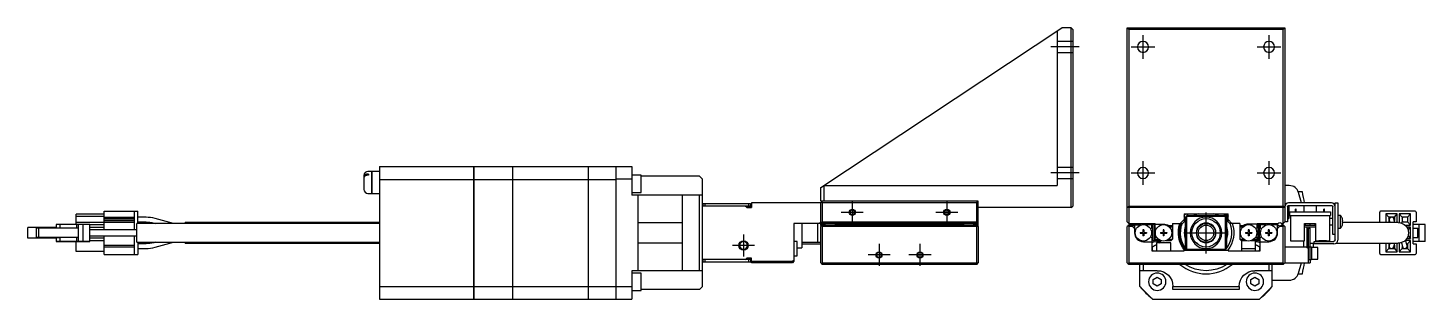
# Model space of a CAD drawing. Extents: x 0 to 936, y -8 to 791.
# Drawn here: x 492.6 to 936, y 358.5 to 444.5 of the extents above; entities that cross this region are included whole.
import ezdxf

# ---------------------------------------------------------------- set-up
doc = ezdxf.new("R2010")
doc.units = 0
doc.header["$LTSCALE"] = 0.5
doc.linetypes.add('CENTER', pattern=[50.8, 31.75, -6.35, 6.35, -6.35])
doc.linetypes.add('DASHED', pattern=[19.05, 12.7, -6.35])
for name, color, linetype in [('MSM_CENTER', 1, 'CENTER'), ('MSM_CONTINUOUS', 7, 'CONTINUOUS'), ('MSM_DASHED', 4, 'DASHED'), ('MSM_NARROW', 5, 'CONTINUOUS')]:
    doc.layers.add(name, color=color, linetype=linetype)

msp = doc.modelspace()

# ---------------------------------------------------------------- linework, layer by layer
at = {"layer": 'MSM_CENTER'}
for p, q in [((846.48, 434.74), (846.48, 442.24)), ((886.48, 434.74), (886.48, 442.24)), ((826.19, 438.49), (817.19, 438.49)), ((842.73, 438.49), (850.23, 438.49)), ((882.73, 438.49), (890.23, 438.49)), ((846.48, 394.74), (846.48, 402.24)), ((886.48, 394.74), (886.48, 402.24)), ((826.19, 398.49), (817.19, 398.49)), ((842.73, 398.49), (850.23, 398.49)), ((882.73, 398.49), (890.23, 398.49)), ((757.69, 385.99), (750.69, 385.99)), ((754.19, 389.49), (754.19, 382.49)), ((787.69, 385.99), (780.69, 385.99)), ((784.19, 389.49), (784.19, 382.49)), ((866.48, 372.99), (866.48, 385.99)), ((719.69, 378.99), (719.69, 371.99)), ((859.98, 379.49), (872.98, 379.49)), ((723.19, 375.49), (716.19, 375.49)), ((766.19, 372.49), (759.19, 372.49)), ((762.69, 375.99), (762.69, 368.99)), ((779.19, 372.49), (772.19, 372.49)), ((775.69, 375.99), (775.69, 368.99))]:
    msp.add_line(p, q, dxfattribs=at)
at = {"layer": 'MSM_CONTINUOUS'}
for p, q in [((744.19, 393.85), (820.69, 444.49)), ((819.19, 443.5), (819.19, 394.49)), ((823.69, 444.49), (820.69, 444.49)), ((823.69, 387.49), (823.69, 444.49)), ((824.19, 443.99), (823.69, 444.49)), ((824.19, 443.99), (824.19, 387.99)), ((841.48, 382.99), (841.48, 444.49)), ((841.98, 443.99), (841.48, 444.49)), ((841.48, 444.49), (891.48, 444.49)), ((841.98, 443.99), (841.98, 387.99)), ((890.98, 443.99), (841.98, 443.99)), ((890.98, 443.99), (891.48, 444.49)), ((890.98, 387.99), (890.98, 443.99)), ((891.48, 444.49), (891.48, 382.99)), ((604.19, 400.49), (634.14, 400.49)), ((604.19, 400.49), (604.19, 358.49)), ((634.14, 358.49), (634.14, 400.49)), ((634.14, 400.44), (634.19, 400.44)), ((634.19, 400.49), (646.44, 400.49)), ((634.19, 358.49), (634.19, 400.49)), ((646.44, 358.49), (646.44, 400.49)), ((646.44, 400.44), (646.49, 400.44)), ((646.49, 400.49), (670.44, 400.49)), ((646.49, 358.49), (646.49, 400.49)), ((670.44, 358.49), (670.44, 400.49)), ((670.44, 400.44), (670.49, 400.44)), ((670.49, 358.49), (670.49, 400.49)), ((670.49, 400.49), (684.19, 400.49)), ((679.19, 400.49), (679.19, 358.49)), ((684.19, 400.49), (684.19, 391.49)), ((599.19, 397.69), (599.19, 393.29)), ((601.64, 398.99), (600.49, 398.99)), ((600.69, 398.13), (600.49, 398.13)), ((600.69, 397.78), (600.49, 397.78)), ((600.69, 398.13), (600.69, 397.78)), ((601.64, 398.99), (601.64, 391.99)), ((601.69, 398.94), (601.64, 398.94)), ((601.69, 398.99), (601.69, 391.99)), ((604.19, 398.99), (601.69, 398.99)), ((604.19, 396.46), (634.14, 396.46)), ((634.14, 396.2), (634.19, 396.2)), ((634.19, 396.46), (646.44, 396.46)), ((646.44, 396.2), (646.49, 396.2)), ((646.49, 396.46), (670.44, 396.46)), ((670.44, 396.2), (670.49, 396.2)), ((670.49, 396.46), (679.19, 396.46)), ((684.19, 396.49), (679.19, 396.49)), ((687.19, 397.74), (684.19, 397.74)), ((687.19, 392.24), (687.19, 397.74)), ((705.69, 397.49), (687.19, 397.49)), ((706.69, 396.49), (705.69, 397.49)), ((706.69, 362.49), (706.69, 396.49)), ((600.49, 391.99), (601.64, 391.99)), ((601.64, 392.04), (601.69, 392.04)), ((601.69, 391.99), (604.19, 391.99)), ((684.19, 392.24), (687.19, 392.24)), ((706.69, 391.49), (684.19, 391.49)), ((686.19, 391.49), (686.19, 367.49)), ((700.19, 391.49), (700.19, 367.49)), ((705.69, 367.49), (705.69, 391.49)), ((744.19, 389.49), (744.19, 393.85)), ((745.14, 394.49), (819.19, 394.49)), ((745.19, 394.49), (745.19, 389.49)), ((892.9, 394.49), (891.48, 394.49)), ((897.05, 392.49), (895.73, 392.49)), ((896.74, 388.99), (895.78, 392.32)), ((516.74, 380.49), (516.74, 386.39)), ((516.74, 386.39), (527.44, 386.39)), ((526.44, 380.49), (526.44, 386.39)), ((527.44, 382.49), (527.44, 386.39)), ((721.89, 387.99), (706.69, 387.99)), ((706.89, 387.99), (706.89, 388.79)), ((706.89, 388.79), (721.89, 388.79)), ((707.39, 388.79), (707.39, 387.99)), ((720.69, 387.49), (720.19, 387.99)), ((722.19, 387.74), (720.44, 387.74)), ((720.69, 387.49), (722.19, 387.49)), ((721.39, 387.99), (721.39, 388.79)), ((721.89, 388.79), (721.89, 387.99)), ((722.19, 388.99), (722.19, 387.49)), ((744.19, 388.99), (722.19, 388.99)), ((794.19, 389.49), (744.19, 389.49)), ((744.44, 389.24), (744.19, 388.99)), ((744.19, 381.79), (744.19, 388.99)), ((744.69, 389.49), (744.44, 389.24)), ((744.44, 389.24), (744.69, 388.99)), ((744.69, 388.99), (744.69, 382.99)), ((793.69, 388.99), (744.69, 388.99)), ((794.19, 388.99), (793.69, 389.49)), ((793.69, 388.99), (793.94, 389.24)), ((793.69, 382.99), (793.69, 388.99)), ((794.19, 381.79), (794.19, 389.49)), ((823.69, 387.49), (794.19, 387.49)), ((823.69, 387.49), (824.19, 387.99)), ((841.48, 387.49), (841.98, 387.99)), ((891.48, 387.49), (841.48, 387.49)), ((841.98, 387.99), (890.98, 387.99)), ((841.98, 387.49), (841.98, 382.49)), ((891.48, 387.49), (890.98, 387.99)), ((890.98, 382.49), (890.98, 387.49)), ((892.28, 387.79), (892.28, 382.99)), ((892.78, 387.99), (892.33, 387.99)), ((906.28, 388.99), (892.68, 388.99)), ((892.68, 388.19), (906.28, 388.19)), ((892.78, 387.99), (892.78, 383.99)), ((892.98, 386.19), (892.98, 384.99)), ((892.98, 386.19), (905.98, 386.19)), ((895.1, 386.99), (894.85, 386.99)), ((894.85, 386.19), (894.85, 386.99)), ((895.1, 386.19), (895.1, 386.99)), ((897.48, 388.19), (897.48, 386.19)), ((901.48, 386.19), (901.48, 388.19)), ((903.85, 386.19), (903.85, 386.99)), ((904.1, 386.99), (903.85, 386.99)), ((904.1, 386.19), (904.1, 386.99)), ((905.98, 386.19), (905.98, 384.99)), ((906.68, 378.99), (906.68, 387.79)), ((907.48, 388.99), (908.28, 388.99)), ((907.48, 377.29), (907.48, 388.99)), ((908.28, 388.99), (908.28, 377.19)), ((921.58, 382.74), (921.58, 386.09)), ((932.88, 386.39), (921.88, 386.39)), ((933.18, 386.09), (933.18, 382.99)), ((501.49, 382.19), (501.49, 380.99)), ((502.44, 382.19), (501.49, 382.19)), ((502.74, 382.19), (502.44, 382.19)), ((502.74, 382.19), (502.74, 380.99)), ((507.99, 382.19), (502.74, 382.19)), ((516.74, 385.39), (507.84, 385.39)), ((507.84, 382.19), (507.84, 385.39)), ((516.74, 384.64), (507.84, 384.64)), ((516.74, 382.74), (507.84, 382.74)), ((507.99, 382.19), (507.99, 380.99)), ((508.49, 382.19), (507.99, 382.19)), ((509.99, 382.19), (508.49, 382.19)), ((508.49, 382.19), (508.49, 376.79)), ((509.99, 382.19), (509.99, 376.79)), ((512.19, 382.19), (509.99, 382.19)), ((512.19, 376.79), (512.19, 382.19)), ((516.74, 381.99), (512.19, 381.99)), ((516.74, 384.49), (526.44, 384.49)), ((516.74, 383.99), (526.44, 383.99)), ((516.74, 383.94), (526.44, 383.94)), ((516.74, 383.44), (526.44, 383.44)), ((516.74, 383.39), (526.44, 383.39)), ((516.74, 382.89), (526.44, 382.89)), ((527.19, 376.49), (527.19, 382.49)), ((604.19, 382.49), (527.19, 382.49)), ((530.06, 384.44), (527.44, 384.44)), ((527.44, 382.94), (530.06, 382.94)), ((532.56, 382.61), (533.01, 382.49)), ((538.81, 382.49), (532.95, 384.06)), ((542.44, 382.49), (542.44, 382.74)), ((604.19, 382.74), (542.44, 382.74)), ((700.19, 382.7), (686.19, 382.7)), ((794.19, 382.49), (735.69, 382.49)), ((735.69, 382.49), (735.69, 370.49)), ((738.19, 382.49), (738.19, 374.74)), ((743.19, 382.49), (743.19, 376.49)), ((744.19, 382.99), (743.69, 382.49)), ((744.69, 382.99), (744.19, 382.49)), ((744.19, 382.29), (745.59, 382.29)), ((744.29, 381.69), (744.19, 381.79)), ((744.44, 381.74), (744.19, 381.49)), ((744.19, 369.99), (744.19, 381.49)), ((744.29, 381.59), (744.29, 381.79)), ((744.69, 381.99), (744.44, 381.74)), ((744.69, 381.49), (744.44, 381.74)), ((745.29, 382.09), (744.59, 382.09)), ((744.69, 382.99), (793.69, 382.99)), ((744.69, 381.99), (793.69, 381.99)), ((793.69, 381.49), (744.69, 381.49)), ((744.69, 381.49), (744.69, 369.99)), ((745.59, 381.99), (745.59, 382.29)), ((748.69, 382.1), (748.69, 381.99)), ((748.69, 382.1), (789.69, 382.1)), ((789.69, 382.1), (789.69, 381.99)), ((794.19, 382.29), (792.79, 382.29)), ((792.79, 381.99), (792.79, 382.29)), ((793.79, 382.09), (793.09, 382.09)), ((794.19, 382.49), (793.69, 382.99)), ((794.19, 381.49), (793.69, 381.99)), ((793.94, 381.74), (793.69, 381.49)), ((793.69, 369.99), (793.69, 381.49)), ((794.19, 381.79), (794.09, 381.69)), ((794.09, 381.79), (794.09, 381.59)), ((794.19, 381.49), (794.19, 369.99)), ((841.98, 382.49), (841.48, 382.99)), ((841.73, 381.74), (841.48, 381.49)), ((841.48, 369.99), (841.48, 381.49)), ((841.73, 381.74), (841.98, 381.99)), ((841.98, 381.49), (841.73, 381.74)), ((841.98, 382.49), (850.28, 382.49)), ((841.98, 381.99), (845.87, 381.99)), ((841.98, 381.49), (841.98, 369.99)), ((843.18, 381.49), (841.98, 381.49)), ((843.78, 381.91), (843.18, 381.49)), ((843.18, 381.49), (843.78, 380.89)), ((843.78, 381.99), (843.78, 379.49)), ((845.48, 381.99), (845.48, 382.49)), ((846.48, 382.09), (846.48, 382.49)), ((849.28, 381.99), (847.29, 381.99)), ((849.28, 381.03), (849.28, 381.99)), ((850.08, 382.1), (849.48, 382.1)), ((849.48, 382.1), (849.48, 377.1)), ((850.08, 377.1), (850.08, 382.1)), ((850.28, 381.03), (850.28, 382.49)), ((850.28, 382.29), (852.98, 382.29)), ((854.58, 381.79), (855.78, 381.79)), ((855.78, 382.49), (858.98, 382.49)), ((855.78, 382.49), (855.78, 377.49)), ((858.27, 382.49), (859.48, 383.7)), ((859.48, 382.99), (858.98, 382.49)), ((859.48, 385.49), (873.48, 385.49)), ((859.48, 385.49), (859.48, 382.99)), ((859.98, 384.19), (860.78, 384.99)), ((859.98, 374.79), (859.98, 384.19)), ((860.28, 384.49), (860.28, 374.49)), ((872.48, 384.69), (860.48, 384.69)), ((860.78, 384.99), (872.18, 384.99)), ((865.42, 382.45), (865.42, 382.45)), ((872.18, 384.99), (872.98, 384.19)), ((872.68, 374.49), (872.68, 384.49)), ((872.98, 384.19), (872.98, 374.79)), ((873.48, 382.99), (873.48, 385.49)), ((873.48, 383.7), (874.69, 382.49)), ((873.98, 382.49), (873.48, 382.99)), ((877.18, 382.49), (873.98, 382.49)), ((877.18, 382.49), (877.18, 377.49)), ((877.18, 381.79), (878.38, 381.79)), ((882.68, 382.29), (879.98, 382.29)), ((882.68, 382.49), (889.22, 382.49)), ((882.68, 381.03), (882.68, 382.49)), ((883.48, 382.1), (882.88, 382.1)), ((882.88, 382.1), (882.88, 377.1)), ((883.48, 377.1), (883.48, 382.1)), ((883.68, 381.99), (883.68, 381.03)), ((885.67, 381.99), (883.68, 381.99)), ((886.48, 382.09), (886.48, 382.49)), ((889.22, 381.99), (887.09, 381.99)), ((887.48, 382.49), (887.48, 381.99)), ((889.18, 379.49), (889.18, 381.99)), ((889.78, 381.49), (889.18, 381.91)), ((889.18, 380.89), (889.78, 381.49)), ((890.98, 381.49), (889.78, 381.49)), ((890.54, 382.49), (890.98, 382.49)), ((890.54, 381.99), (890.98, 381.99)), ((891.48, 382.99), (890.98, 382.49)), ((891.48, 381.49), (890.98, 381.99)), ((891.23, 381.74), (890.98, 381.49)), ((890.98, 369.99), (890.98, 381.49)), ((892.28, 382.99), (891.48, 382.99)), ((891.48, 381.49), (891.48, 369.99)), ((892.28, 383.99), (892.78, 383.99)), ((892.98, 385.27), (892.78, 385.27)), ((892.98, 384.99), (905.98, 384.99)), ((893.23, 384.99), (893.23, 376.99)), ((897.73, 382.49), (901.23, 382.49)), ((897.73, 376.99), (897.73, 382.49)), ((901.23, 381.79), (897.73, 381.79)), ((901.23, 382.49), (901.23, 376.99)), ((905.73, 376.99), (905.73, 384.99)), ((906.68, 383.99), (905.73, 383.99)), ((905.73, 381.99), (906.68, 381.99)), ((909.18, 384.99), (908.28, 384.99)), ((909.18, 380.99), (909.18, 384.99)), ((909.74, 383.92), (909.74, 383.94)), ((909.74, 383.19), (909.87, 383.19)), ((909.74, 382.79), (909.74, 383.19)), ((909.87, 382.79), (909.74, 382.79)), ((909.74, 382.04), (909.74, 382.06)), ((927.48, 382.74), (909.86, 382.74)), ((927.13, 385.49), (923.58, 385.49)), ((923.58, 385.49), (923.58, 382.74)), ((924.48, 384.44), (923.58, 385.49)), ((924.48, 382.94), (924.31, 382.74)), ((924.48, 384.44), (924.48, 382.94)), ((926.23, 384.44), (924.48, 384.44)), ((924.48, 384.06), (924.85, 384.44)), ((924.77, 383.02), (924.48, 383.31)), ((924.48, 382.94), (924.79, 382.94)), ((924.64, 383.48), (924.85, 382.74)), ((926.42, 382.74), (926.07, 383.9)), ((926.23, 384.44), (927.13, 385.49)), ((926.23, 384.44), (926.23, 383.38)), ((927.13, 382.74), (927.13, 385.49)), ((927.73, 385.49), (927.73, 382.73)), ((931.38, 385.49), (927.73, 385.49)), ((928.68, 384.44), (927.73, 385.49)), ((928.68, 382.94), (928.38, 382.61)), ((930.43, 384.44), (928.68, 384.44)), ((928.68, 384.44), (928.68, 382.94)), ((928.68, 384.06), (929.05, 384.44)), ((929.05, 382.94), (928.68, 383.31)), ((928.68, 382.94), (930.43, 382.94)), ((929.67, 381.89), (931.38, 381.89)), ((930.43, 384.44), (931.38, 385.49)), ((930.43, 384.44), (930.43, 382.94)), ((930.43, 382.94), (931.38, 381.89)), ((931.38, 381.89), (931.38, 385.49)), ((933.18, 382.99), (932.18, 382.99)), ((932.18, 375.99), (932.18, 382.99)), ((935.98, 382.19), (932.18, 382.19)), ((934.07, 376.79), (934.07, 382.19)), ((935.98, 376.79), (935.98, 382.19)), ((492.59, 377.79), (492.59, 381.19)), ((501.49, 381.19), (492.59, 381.19)), ((501.49, 377.79), (492.59, 377.79)), ((501.49, 377.79), (492.59, 377.79)), ((501.49, 377.79), (492.59, 377.79)), ((495.89, 380.99), (495.19, 380.99)), ((495.19, 380.99), (495.19, 377.99)), ((495.89, 377.99), (495.19, 377.99)), ((495.19, 377.99), (496.69, 377.99)), ((495.89, 380.99), (495.89, 377.99)), ((508.49, 380.99), (495.89, 380.99)), ((508.49, 377.99), (495.89, 377.99)), ((496.69, 377.99), (498.19, 377.99)), ((498.05, 377.99), (502.74, 377.99)), ((498.19, 377.99), (498.05, 377.99)), ((501.49, 377.99), (501.49, 376.79)), ((502.44, 377.99), (502.74, 377.99)), ((507.99, 377.99), (502.74, 377.99)), ((502.74, 377.99), (502.74, 376.79)), ((508.49, 377.99), (507.99, 377.99)), ((507.99, 377.99), (507.99, 376.79)), ((516.74, 381.19), (512.19, 381.19)), ((519.54, 380.49), (512.19, 380.49)), ((512.19, 378.49), (519.54, 378.49)), ((512.19, 378.49), (520.09, 378.49)), ((516.74, 377.79), (512.19, 377.79)), ((516.74, 376.99), (512.19, 376.99)), ((516.74, 372.59), (516.74, 378.49)), ((520.81, 380.49), (519.54, 380.49)), ((519.54, 378.49), (520.81, 378.49)), ((520.09, 378.49), (520.28, 378.49)), ((520.28, 378.49), (527.19, 378.49)), ((527.19, 380.49), (520.81, 380.49)), ((520.81, 378.49), (527.19, 378.49)), ((526.44, 372.59), (526.44, 378.49)), ((845.58, 379.63), (846.37, 379.63)), ((845.58, 379.63), (845.58, 379.34)), ((845.58, 379.34), (846.37, 379.34)), ((846.11, 379.63), (846.11, 379.34)), ((846.72, 380.49), (846.43, 380.49)), ((846.43, 380.49), (846.43, 379.69)), ((846.43, 379.96), (846.72, 379.96)), ((846.43, 379.28), (846.43, 378.49)), ((846.43, 379.02), (846.72, 379.02)), ((846.72, 378.49), (846.43, 378.49)), ((846.72, 380.49), (846.72, 379.69)), ((846.72, 379.28), (846.72, 378.49)), ((846.78, 379.63), (847.58, 379.63)), ((846.78, 379.34), (847.58, 379.34)), ((847.05, 379.34), (847.05, 379.63)), ((847.58, 379.63), (847.58, 379.34)), ((848.99, 380.86), (849.28, 381.03)), ((849.28, 377.94), (848.99, 378.11)), ((849.28, 377.94), (849.28, 373.79)), ((849.48, 377.1), (850.08, 377.1)), ((850.57, 380.86), (850.28, 381.03)), ((850.28, 377.94), (850.57, 378.11)), ((850.28, 377.49), (850.28, 377.94)), ((850.28, 377.49), (851.32, 377.49)), ((850.78, 376.99), (850.28, 377.49)), ((852.27, 376.99), (850.78, 376.99)), ((851.98, 379.63), (851.98, 379.34)), ((851.98, 379.63), (852.77, 379.63)), ((851.98, 379.34), (852.77, 379.34)), ((852.51, 379.63), (852.51, 379.34)), ((853.12, 380.49), (852.83, 380.49)), ((852.83, 380.49), (852.83, 379.69)), ((852.83, 379.96), (853.12, 379.96)), ((852.83, 379.28), (852.83, 378.49)), ((852.83, 379.02), (853.12, 379.02)), ((853.12, 378.49), (852.83, 378.49)), ((853.12, 380.49), (853.12, 379.69)), ((853.12, 379.28), (853.12, 378.49)), ((853.18, 379.63), (853.98, 379.63)), ((853.18, 379.34), (853.98, 379.34)), ((853.45, 379.34), (853.45, 379.63)), ((855.28, 376.99), (853.69, 376.99)), ((853.98, 379.63), (853.98, 379.34)), ((854.64, 377.49), (855.78, 377.49)), ((855.78, 381.29), (855.12, 381.29)), ((855.78, 377.49), (855.28, 376.99)), ((863.62, 380.8), (863.68, 380.86)), ((863.68, 378.11), (863.62, 378.18)), ((863.68, 380.93), (863.68, 380.86)), ((863.68, 378.11), (863.68, 378.05)), ((877.83, 381.29), (877.18, 381.29)), ((877.18, 377.49), (878.32, 377.49)), ((877.68, 376.99), (877.18, 377.49)), ((879.27, 376.99), (877.68, 376.99)), ((877.68, 376.99), (877.68, 373.79)), ((878.98, 379.63), (878.98, 379.34)), ((878.98, 379.63), (879.77, 379.63)), ((878.98, 379.34), (879.77, 379.34)), ((879.51, 379.63), (879.51, 379.34)), ((880.12, 380.49), (879.83, 380.49)), ((879.83, 380.49), (879.83, 379.69)), ((879.83, 379.96), (880.12, 379.96)), ((879.83, 379.28), (879.83, 378.49)), ((879.83, 379.02), (880.12, 379.02)), ((880.12, 378.49), (879.83, 378.49)), ((880.12, 380.49), (880.12, 379.69)), ((880.12, 379.28), (880.12, 378.49)), ((880.18, 379.63), (880.98, 379.63)), ((880.18, 379.34), (880.98, 379.34)), ((880.45, 379.34), (880.45, 379.63)), ((882.18, 376.99), (880.69, 376.99)), ((880.98, 379.63), (880.98, 379.34)), ((881.64, 377.49), (882.68, 377.49)), ((882.68, 377.49), (882.18, 376.99)), ((882.18, 373.79), (882.18, 376.99)), ((882.68, 381.03), (882.39, 380.86)), ((882.39, 378.11), (882.68, 377.94)), ((882.68, 377.49), (882.68, 377.94)), ((882.88, 377.1), (883.48, 377.1)), ((883.68, 381.03), (883.97, 380.86)), ((883.97, 378.11), (883.68, 377.94)), ((883.68, 373.79), (883.68, 377.94)), ((885.38, 379.63), (886.17, 379.63)), ((885.38, 379.63), (885.38, 379.34)), ((885.38, 379.34), (886.17, 379.34)), ((885.91, 379.63), (885.91, 379.34)), ((886.52, 380.49), (886.23, 380.49)), ((886.23, 380.49), (886.23, 379.69)), ((886.23, 379.96), (886.52, 379.96)), ((886.23, 379.28), (886.23, 378.49)), ((886.23, 379.02), (886.52, 379.02)), ((886.52, 378.49), (886.23, 378.49)), ((886.52, 380.49), (886.52, 379.69)), ((886.52, 379.28), (886.52, 378.49)), ((886.58, 379.63), (887.38, 379.63)), ((886.58, 379.34), (887.38, 379.34)), ((886.85, 379.34), (886.85, 379.63)), ((887.38, 379.63), (887.38, 379.34)), ((893.23, 376.99), (897.73, 376.99)), ((897.48, 374.99), (897.48, 376.99)), ((901.23, 381.29), (897.73, 381.29)), ((898.48, 381.29), (898.48, 374.99)), ((898.98, 369.99), (898.98, 380.99)), ((898.98, 380.99), (899.48, 380.99)), ((899.48, 370.99), (899.48, 380.99)), ((901.23, 376.99), (902.23, 376.99)), ((902.23, 377.09), (904.73, 377.09)), ((902.23, 376.99), (902.23, 377.09)), ((903.03, 377.09), (903.03, 376.99)), ((903.03, 376.99), (903.93, 376.99)), ((903.4, 377.09), (903.4, 376.99)), ((903.55, 377.09), (903.55, 376.99)), ((903.93, 377.09), (903.93, 376.99)), ((904.73, 376.99), (904.73, 377.09)), ((904.73, 376.99), (905.73, 376.99)), ((907.48, 378.99), (906.68, 378.99)), ((908.28, 380.99), (909.18, 380.99)), ((930.28, 375.49), (929.8, 377.21)), ((931.38, 377.09), (929.83, 377.09)), ((931.38, 381.29), (930.19, 381.29)), ((930.19, 377.69), (931.38, 377.69)), ((930.43, 376.04), (931.38, 377.09)), ((930.59, 380.42), (931.38, 381.29)), ((930.59, 378.56), (931.38, 377.69)), ((931.38, 377.69), (931.38, 381.29)), ((931.38, 373.49), (931.38, 377.09)), ((932.18, 380.99), (933.68, 380.99)), ((932.18, 377.99), (933.68, 377.99)), ((933.68, 377.99), (933.68, 380.99)), ((502.44, 376.79), (501.49, 376.79)), ((501.49, 376.79), (511.19, 376.79)), ((502.74, 376.79), (502.44, 376.79)), ((507.99, 376.79), (502.74, 376.79)), ((504.24, 376.79), (504.42, 376.79)), ((504.54, 376.79), (504.24, 376.79)), ((504.42, 376.79), (509.99, 376.79)), ((512.19, 376.79), (504.54, 376.79)), ((507.84, 373.59), (507.84, 376.79)), ((516.74, 373.59), (507.84, 373.59)), ((508.49, 376.79), (507.99, 376.79)), ((509.99, 376.79), (508.49, 376.79)), ((511.19, 376.79), (512.19, 376.79)), ((516.74, 375.54), (526.44, 375.54)), ((516.74, 375.04), (526.44, 375.04)), ((516.74, 372.59), (527.44, 372.59)), ((527.19, 376.49), (604.19, 376.49)), ((527.44, 376.49), (527.44, 372.59)), ((530.07, 376.04), (527.44, 376.04)), ((527.44, 374.54), (530.07, 374.54)), ((533.01, 376.49), (532.56, 376.37)), ((532.95, 374.92), (538.81, 376.49)), ((542.44, 376.24), (542.44, 376.49)), ((542.44, 376.24), (604.19, 376.24)), ((686.19, 376.28), (700.19, 376.28)), ((736.69, 376.74), (735.69, 376.74)), ((736.69, 372.24), (736.69, 376.74)), ((736.69, 374.74), (738.19, 374.74)), ((738.19, 376.49), (744.19, 376.49)), ((738.19, 375.99), (744.19, 375.99)), ((846.58, 376.69), (849.28, 376.69)), ((849.28, 373.79), (859.48, 373.79)), ((849.48, 375.07), (850.48, 375.64)), ((849.48, 373.91), (849.48, 375.07)), ((849.69, 373.79), (849.48, 373.91)), ((850.48, 375.64), (850.78, 375.47)), ((855.28, 376.29), (850.78, 376.29)), ((850.78, 376.29), (850.78, 373.79)), ((855.28, 373.79), (855.28, 376.29)), ((859.48, 373.79), (859.48, 373.99)), ((859.48, 373.99), (873.48, 373.99)), ((860.78, 373.99), (859.98, 374.79)), ((860.48, 374.29), (872.48, 374.29)), ((863.32, 376.29), (863.5, 376.29)), ((863.73, 376.06), (863.5, 376.29)), ((863.73, 376.06), (863.56, 376.06)), ((863.73, 375.93), (863.73, 376.06)), ((865.42, 376.52), (865.42, 376.52)), ((869.45, 376.29), (869.23, 376.06)), ((869.4, 376.06), (869.23, 376.06)), ((869.23, 376.06), (869.23, 375.93)), ((869.45, 376.29), (869.64, 376.29)), ((872.48, 374.29), (872.18, 373.99)), ((872.48, 374.29), (872.68, 374.49)), ((872.98, 374.79), (872.68, 374.49)), ((873.48, 373.99), (873.48, 373.79)), ((873.48, 373.79), (883.68, 373.79)), ((877.68, 374.49), (882.18, 374.49)), ((882.18, 375.47), (882.48, 375.64)), ((882.48, 375.64), (883.48, 375.07)), ((883.48, 373.91), (883.27, 373.79)), ((883.48, 375.07), (883.48, 373.91)), ((883.68, 376.69), (886.38, 376.69)), ((899.98, 374.99), (891.48, 374.99)), ((898.48, 376.24), (898.98, 376.24)), ((898.48, 374.99), (898.98, 374.49)), ((899.48, 376.24), (900.78, 376.24)), ((899.98, 374.99), (899.98, 370.99)), ((901.98, 374.89), (899.98, 374.89)), ((900.48, 376.24), (900.48, 374.89)), ((900.78, 375.99), (900.78, 376.79)), ((900.78, 376.79), (906.98, 376.79)), ((907.08, 375.99), (900.78, 375.99)), ((901.98, 371.09), (901.98, 374.89)), ((907.81, 376.24), (927.48, 376.24)), ((921.58, 372.89), (921.58, 376.24)), ((921.88, 372.59), (932.88, 372.59)), ((923.58, 376.24), (923.58, 373.49)), ((924.48, 374.54), (923.58, 373.49)), ((923.58, 373.49), (927.13, 373.49)), ((924.48, 376.04), (924.31, 376.24)), ((924.79, 376.04), (924.48, 376.04)), ((924.48, 376.04), (924.48, 374.54)), ((924.48, 375.66), (924.77, 375.95)), ((924.85, 374.54), (924.48, 374.91)), ((924.48, 374.54), (926.23, 374.54)), ((924.85, 376.24), (924.64, 375.5)), ((926.07, 375.08), (926.42, 376.24)), ((926.23, 375.6), (926.23, 374.54)), ((926.23, 374.54), (927.13, 373.49)), ((927.13, 373.49), (927.13, 376.24)), ((927.73, 376.25), (927.73, 373.49)), ((928.68, 374.54), (927.73, 373.49)), ((927.73, 373.49), (931.38, 373.49)), ((928.52, 376.22), (928.38, 376.37)), ((928.47, 376.39), (928.83, 375.09)), ((928.68, 375.63), (928.68, 374.54)), ((929.05, 374.54), (928.68, 374.91)), ((928.68, 374.54), (930.43, 374.54)), ((930.12, 376.04), (930.43, 376.04)), ((930.43, 376.04), (930.43, 374.54)), ((930.43, 374.54), (931.38, 373.49)), ((935.98, 376.79), (932.18, 376.79)), ((932.18, 375.99), (933.18, 375.99)), ((933.18, 375.99), (933.18, 372.89)), ((721.89, 370.99), (706.69, 370.99)), ((706.89, 370.19), (706.89, 370.99)), ((721.89, 370.19), (706.89, 370.19)), ((707.39, 370.99), (707.39, 370.19)), ((720.19, 370.99), (720.69, 371.49)), ((722.19, 371.49), (720.69, 371.49)), ((721.39, 370.19), (721.39, 370.99)), ((721.89, 370.99), (721.89, 370.19)), ((722.19, 369.99), (722.19, 371.49)), ((722.19, 370.49), (735.07, 370.49)), ((735.19, 369.99), (722.19, 369.99)), ((734.57, 369.99), (735.07, 370.49)), ((735.07, 370.49), (735.69, 370.8)), ((735.69, 370.49), (735.19, 369.99)), ((735.69, 372.24), (736.69, 372.24)), ((744.19, 369.99), (744.44, 369.74)), ((744.44, 369.74), (744.69, 369.99)), ((744.44, 369.74), (744.69, 369.49)), ((744.69, 369.99), (793.69, 369.99)), ((793.69, 369.49), (744.69, 369.49)), ((793.69, 369.99), (793.94, 369.74)), ((793.69, 369.49), (794.19, 369.99)), ((841.48, 369.99), (841.73, 369.74)), ((841.73, 369.74), (841.98, 369.99)), ((841.98, 369.49), (841.73, 369.74)), ((841.98, 369.99), (890.98, 369.99)), ((890.98, 369.49), (841.98, 369.49)), ((845.48, 362.49), (845.48, 369.49)), ((846.48, 369.49), (846.48, 367.49)), ((886.48, 367.49), (886.48, 369.49)), ((887.48, 362.49), (887.48, 369.49)), ((890.98, 369.99), (891.23, 369.74)), ((891.48, 369.99), (890.98, 369.49)), ((891.48, 369.99), (899.48, 369.99)), ((895.78, 366.66), (896.74, 369.99)), ((898.98, 370.99), (899.98, 370.99)), ((899.48, 370.99), (899.48, 369.99)), ((899.98, 371.09), (901.98, 371.09)), ((706.69, 367.49), (684.19, 367.49)), ((684.19, 367.49), (684.19, 358.49)), ((687.19, 366.74), (684.19, 366.74)), ((687.19, 361.24), (687.19, 366.74)), ((850.98, 367.49), (845.48, 367.49)), ((849.73, 364.71), (850.98, 365.43)), ((849.73, 363.27), (849.73, 364.71)), ((850.98, 365.43), (852.23, 364.71)), ((852.23, 364.71), (852.23, 363.27)), ((880.73, 364.71), (881.98, 365.43)), ((880.73, 363.27), (880.73, 364.71)), ((887.48, 367.49), (881.98, 367.49)), ((881.98, 365.43), (883.23, 364.71)), ((883.23, 364.71), (883.23, 363.27)), ((887.48, 364.49), (892.9, 364.49)), ((895.73, 366.49), (897.05, 366.49)), ((604.19, 362.52), (634.14, 362.52)), ((634.14, 362.78), (634.19, 362.78)), ((634.19, 362.52), (646.44, 362.52)), ((646.44, 362.78), (646.49, 362.78)), ((646.49, 362.52), (670.44, 362.52)), ((670.44, 362.78), (670.49, 362.78)), ((670.49, 362.52), (679.19, 362.52)), ((679.19, 362.49), (684.19, 362.49)), ((684.19, 361.24), (687.19, 361.24)), ((705.69, 361.49), (687.19, 361.49)), ((705.69, 361.49), (706.69, 362.49)), ((845.48, 362.49), (849.48, 358.49)), ((850.98, 362.55), (849.73, 363.27)), ((852.23, 363.27), (850.98, 362.55)), ((855.98, 362.49), (876.98, 362.49)), ((855.98, 361.49), (855.98, 362.49)), ((876.98, 361.49), (855.98, 361.49)), ((876.98, 362.49), (876.98, 361.49)), ((881.98, 362.55), (880.73, 363.27)), ((883.23, 363.27), (881.98, 362.55)), ((883.48, 358.49), (887.48, 362.49)), ((604.19, 358.49), (634.14, 358.49)), ((634.14, 358.54), (634.19, 358.54)), ((634.19, 358.49), (646.44, 358.49)), ((646.44, 358.54), (646.49, 358.54)), ((646.49, 358.49), (670.44, 358.49)), ((670.44, 358.54), (670.49, 358.54)), ((670.49, 358.49), (684.19, 358.49)), ((849.48, 358.49), (883.48, 358.49))]:
    msp.add_line(p, q, dxfattribs=at)
at = {"layer": 'MSM_CONTINUOUS', "extrusion": (0, 0, -1)}
for centre, radius in [((-846.48, 438.49), 1.75), ((-886.48, 438.49), 1.75), ((-846.48, 398.49), 1.75), ((-886.48, 398.49), 1.75), ((-754.19, 385.99), 0.783), ((-784.19, 385.99), 0.783), ((-866.48, 379.49), 5), ((-866.48, 379.49), 3.15), ((-719.69, 375.49), 1.23), ((-762.69, 372.49), 0.783), ((-775.69, 372.49), 0.783), ((-850.98, 363.99), 2.75), ((-881.98, 363.99), 2.75)]:
    msp.add_circle(centre, radius, dxfattribs=at)
at = {"layer": 'MSM_CONTINUOUS'}
for centre, radius in [((846.58, 379.49), 2.6), ((852.98, 379.49), 2.6), ((866.48, 379.49), 4.5), ((866.48, 379.49), 3), ((879.98, 379.49), 2.6), ((886.38, 379.49), 2.6)]:
    msp.add_circle(centre, radius, dxfattribs=at)
for centre, radius, start, end in [((600.49, 397.69), 1.3, 90, 180), ((600.07, 397.13), 0.891, 118.7486, 175.0367), ((599.99, 396.82), 0.809, 123.6126, 177.2927), ((600.46, 396.17), 1.61, 89.2584, 124.7863), ((600.47, 396.47), 1.66, 89.4455, 119.7231), ((600.49, 393.29), 1.3, 180, 270), ((892.9, 391.49), 3, 15.9958, 90), ((838.47, 379.49), 60, 9.1102, 12.5133), ((892.68, 387.79), 1.2, 90, 180), ((906.28, 387.79), 1.2, 0, 90), ((921.88, 386.09), 0.3, 90, 180), ((932.88, 386.09), 0.3, 0, 90), ((530.06, 373.28), 11.15, 75.0015, 90.0068), ((744.59, 381.79), 0.3, 90, 180), ((745.29, 381.79), 0.3, 41.8103, 90), ((793.09, 381.79), 0.3, 90, 138.1897), ((793.79, 381.79), 0.3, 0, 90), ((852.98, 379.49), 2.8, 40.0052, 55.2281), ((866.48, 379.49), 8.5, 159.3327, 220.3202), ((866.48, 379.49), 8.2, 158.5399, 222.1236), ((866.48, 379.49), 8.2, 132.9703, 148.6119), ((866.48, 379.49), 6.5, 112.6199, 122.2042), ((866.48, 379.49), 6.5, 57.7958, 67.3801), ((866.48, 379.49), 8.2, 31.3881, 47.0297), ((866.48, 379.49), 8.5, 34.5603, 44.9009), ((866.48, 379.49), 8.2, 317.8764, 21.4601), ((879.98, 379.49), 2.8, 90, 139.9948), ((889.88, 382.74), 1, 228.5904, 311.4096), ((897.98, 382.59), 0.25, 203.5782, 336.4218), ((899.48, 382.59), 0.25, 203.5782, 336.4218), ((900.98, 382.59), 0.25, 203.5782, 336.4218), ((906.68, 382.99), 3.2, 17.27, 38.6822), ((906.68, 382.99), 3.2, 321.3178, 342.73), ((906.68, 382.99), 3.19, 3.5904, 16.9053), ((906.68, 382.99), 3.19, 343.0947, 356.4096), ((925.35, 383.69), 0.75, 16.5209, 196.5209), ((846.58, 379.49), 2.8, 180, 270), ((849.78, 379.6), 1.59, 235.7956, 259.1069), ((849.78, 379.6), 1.59, 100.8931, 108.3584), ((850.48, 374.49), 2.6, 85.4034, 117.4864), ((849.78, 379.6), 1.59, 71.6416, 79.1069), ((849.78, 379.6), 1.59, 280.8931, 304.2044), ((849.78, 379.49), 1.59, 300, 306.1972), ((850.48, 374.49), 2.6, 43.8131, 74.0576), ((883.18, 379.49), 1.59, 120, 126.1972), ((883.18, 379.49), 1.59, 233.8028, 240), ((882.48, 374.49), 2.6, 62.5136, 94.5966), ((883.18, 379.6), 1.59, 235.7956, 259.1069), ((883.18, 379.6), 1.59, 100.8931, 108.3584), ((883.18, 379.6), 1.59, 71.6416, 79.1069), ((883.18, 379.6), 1.59, 280.8931, 304.2044), ((886.38, 379.49), 2.8, 270, 0), ((907.08, 377.19), 1.2, 270, 0), ((530.06, 385.69), 11.15, 269.9911, 285.0006), ((921.88, 372.89), 0.3, 180, 270), ((925.35, 375.29), 0.75, 163.4791, 343.4791), ((929.55, 375.29), 0.75, 195.6242, 15.6242), ((932.88, 372.89), 0.3, 270, 0), ((866.48, 379.49), 13, 230.2849, 309.7151), ((838.47, 379.49), 60, 347.4867, 350.8898), ((892.9, 367.49), 3, 270, 344.0042), ((866.48, 379.49), 27, 219.3765, 230.6235), ((866.48, 379.49), 27, 309.3765, 320.6235)]:
    msp.add_arc(centre, radius, start, end, dxfattribs=at)
at = {"layer": 'MSM_CONTINUOUS', "extrusion": (0, 0, -1)}
for centre, radius, start, end in [((-892.68, 387.79), 0.4, 0, 90), ((-906.28, 387.79), 0.4, 90, 180), ((-530.06, 373.29), 9.65, 89.9899, 104.9986), ((-852.98, 379.49), 2.8, 90, 124.7719), ((-866.48, 379.49), 8.8, 321.3178, 19.9323), ((-866.48, 379.49), 8.5, 319.6798, 20.6673), ((-866.48, 379.49), 9, 38.9424, 41.8103), ((-866.48, 379.49), 8.8, 37.3018, 42.9859), ((-866.48, 379.49), 6.8, 342.9174, 17.0826), ((-866.48, 379.49), 6.8, 53.9811, 61.9275), ((-866.48, 379.49), 6.8, 118.0725, 126.0189), ((-866.48, 379.49), 8.5, 135.0991, 145.4397), ((-866.48, 379.49), 8.8, 137.0141, 142.6982), ((-866.48, 379.49), 6.8, 162.9174, 197.0826), ((-866.48, 379.49), 9, 138.1897, 141.0576), ((-866.48, 379.49), 8.8, 160.0677, 218.6822), ((-889.88, 381.74), 1, 48.5904, 131.4096), ((-927.48, 379.49), 3.25, 90, 270), ((-846.37, 379.69), 0.06, 180, 270), ((-846.37, 379.28), 0.06, 90, 180), ((-846.78, 379.69), 0.06, 270, 0), ((-846.78, 379.28), 0.06, 0, 90), ((-849.78, 379.49), 1.59, 53.8028, 60), ((-850.48, 374.49), 2.25, 57.769, 126.8699), ((-852.77, 379.69), 0.06, 180, 270), ((-852.77, 379.28), 0.06, 90, 180), ((-853.18, 379.69), 0.06, 270, 0), ((-853.18, 379.28), 0.06, 0, 90), ((-879.77, 379.69), 0.06, 180, 270), ((-879.77, 379.28), 0.06, 90, 180), ((-880.18, 379.69), 0.06, 270, 0), ((-880.18, 379.28), 0.06, 0, 90), ((-886.17, 379.69), 0.06, 180, 270), ((-886.17, 379.28), 0.06, 90, 180), ((-886.58, 379.69), 0.06, 270, 0), ((-886.58, 379.28), 0.06, 0, 90), ((-906.98, 377.29), 0.5, 180, 270), ((-530.06, 385.69), 9.65, 255.0035, 270.008), ((-882.48, 374.49), 2.25, 82.3377, 122.231), ((-866.48, 379.49), 12, 236.4427, 303.5573), ((-850.98, 362.49), 5, 90, 180), ((-881.98, 362.49), 5, 0, 90)]:
    msp.add_arc(centre, radius, start, end, dxfattribs=at)
at = {"layer": 'MSM_DASHED'}
for p, q in [((824.19, 440.24), (819.19, 440.24)), ((819.19, 436.74), (824.19, 436.74)), ((824.19, 400.24), (819.19, 400.24)), ((819.19, 396.74), (824.19, 396.74))]:
    msp.add_line(p, q, dxfattribs=at)
at = {"layer": 'MSM_NARROW'}
for centre, radius in [((754.19, 385.99), 1), ((784.19, 385.99), 1), ((866.48, 379.49), 2.46), ((719.69, 375.49), 1.5), ((762.69, 372.49), 1), ((775.69, 372.49), 1)]:
    msp.add_circle(centre, radius, dxfattribs=at)

doc.saveas('drawing.dxf')
